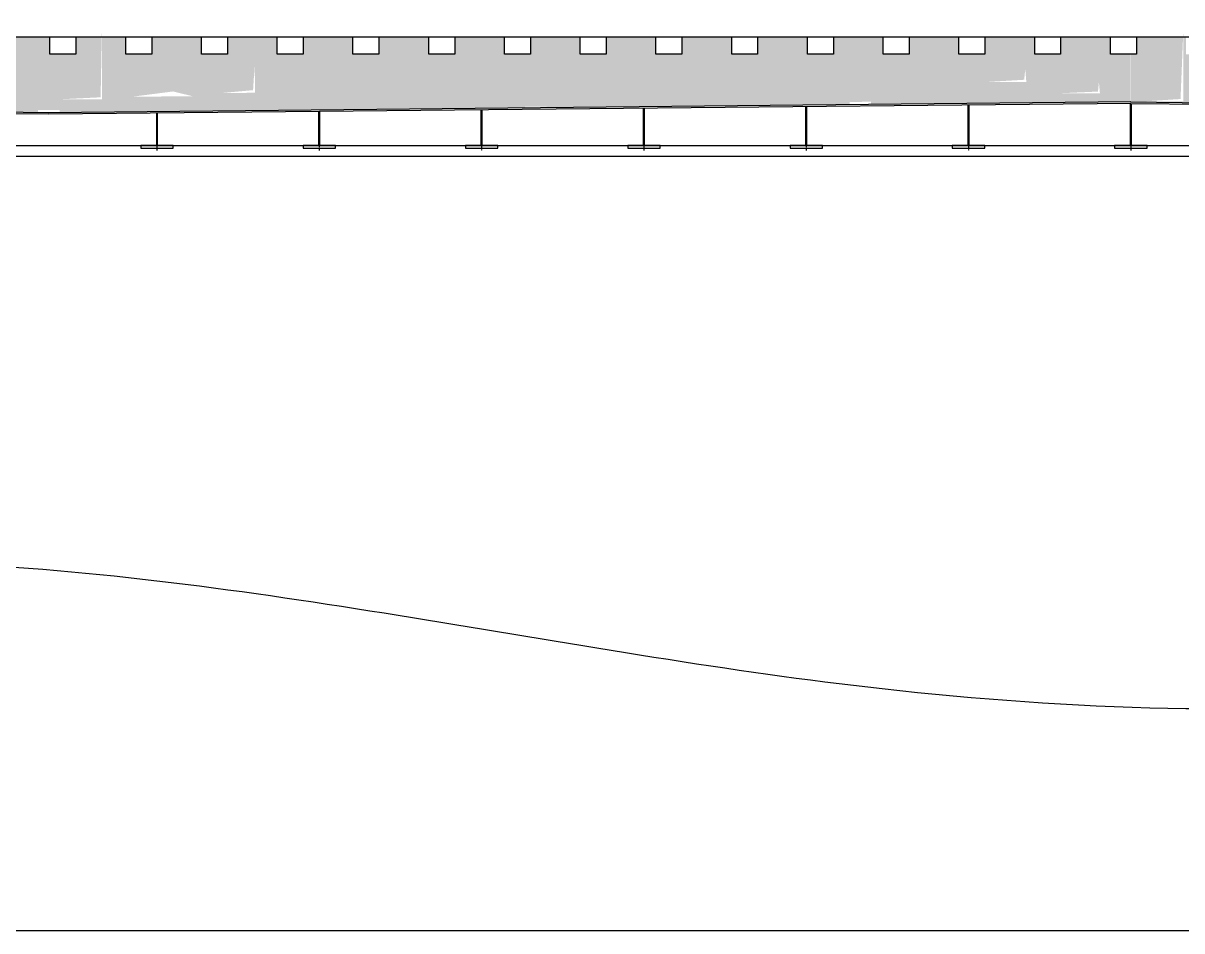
# Model space of a CAD drawing. Header units: millimetres. Extents: x 0 to 57649, y 0 to 15748.
# Drawn here: x 18816 to 29524, y 0 to 8382 of the extents above; entities that cross this region are included whole.
import ezdxf

# ---------------------------------------------------------------- set-up
doc = ezdxf.new("R2010")
doc.units = ezdxf.units.MM
doc.linetypes.add('CENTER2', pattern=[1.125, 0.75, -0.125, 0.125, -0.125])
for name, color, linetype in [('cienka', 1, 'Continuous'), ('gruba', 92, 'Continuous'), ('najciensza', 254, 'Continuous'), ('srednia', 2, 'Continuous')]:
    doc.layers.add(name, color=color, linetype=linetype)
pattern_1 = [(50, (-1910.6, -11030.93), (546.554, -47.8173), [57.15, -628.65]), (355, (-1910.6, -11030.93), (-105.73, 573.1705), [45.72, -502.922]), (100.4514, (-1865.05, -11034.9), (440.824, 525.353), [48.57, -534.271]), (46.1842, (-1910.6, -10878.53), (813.237, -126.127), [85.725, -942.975]), (96.6356, (-1842.8, -10889.04), (712.212, 742.278), [72.855, -801.407]), (351.1842, (-1910.6, -10878.5), (712.212, 742.278), [68.58, -754.379]), (21, (-1834.4, -10916.63), (454.843, -306.7956), [57.15, -628.65]), (326, (-1834.4, -10916.63), (185.406, 552.564), [45.72, -502.92]), (71.4514, (-1796.5, -10942.2), (640.249, 245.7683), [48.57, -534.27]), (37.5, (-1910.6, -11030.93), (9.2658, 253.6651), [0, -496.824, 0, -510.54, 0, -504.825]), (7.5, (-1910.6, -11030.93), (200.459, 300.5417), [0, -291.084, 0, -485.394, 0, -192.405]), (327.5, (-2080.52, -11030.93), (406.7718, -17.1862), [0, -190.5, 0, -594.36, 0, -788.67]), (317.5, (-2156.72, -11030.93), (444.3875, 76.2795), [0, -247.65, 0, -394.716, 0, -560.07])]

msp = doc.modelspace()

# ---------------------------------------------------------------- hatches: boundary and pattern name
at = {"layer": 'najciensza', "linetype": 'Continuous'}
h = msp.add_hatch(dxfattribs=at)
h.set_pattern_fill('AR-CONC', color=256, scale=3, style=0)
h.set_pattern_definition(pattern_1)
h.paths.add_polyline_path([(18482, 8095), (18364, 8095), (18364, 8255), (17904, 8255), (17904, 8095), (17664, 8095), (17664, 8255), (17204, 8255), (17204, 8095), (16964, 8095), (16964, 8255), (16504, 8255), (16504, 8095), (16264, 8095), (16264, 8255), (15804, 8255), (15804, 8095), (15564, 8095), (15564, 8255), (15104, 8255), (15104, 8095), (14864, 8095), (14864, 8255), (14404, 8255), (14404, 8095), (14164, 8095), (14164, 8255), (13704, 8255), (13704, 8095), (13553, 8095), (13553, 7610), (18482, 7561)])
h.paths.add_polyline_path([(16799, 7703), (16239, 7708), (16240, 7848)], flags=16)
h.paths.add_polyline_path([(13553, 7918), (13553, 8095), (13464, 8095), (13464, 8255), (13004, 8255), (13004, 8095), (12953, 8095), (12953, 7616), (13553, 7610)])
h.paths.add_polyline_path([(19053, 8255), (18604, 8255), (18604, 8095), (18482, 8095), (18482, 7561), (18953, 7556), (18953, 7580), (19053, 7581)])
h.paths.add_polyline_path([(29052, 8095), (28864, 8095), (28864, 8255), (28404, 8255), (28404, 8095), (28164, 8095), (28164, 8255), (27704, 8255), (27704, 8095), (27464, 8095), (27464, 8255), (27004, 8255), (27004, 8095), (26764, 8095), (26764, 8255), (26304, 8255), (26304, 8095), (26064, 8095), (26064, 8255), (25604, 8255), (25604, 8095), (25364, 8095), (25364, 8255), (24904, 8255), (24904, 8095), (24664, 8095), (24664, 8255), (24204, 8255), (24204, 8095), (23964, 8095), (23964, 8255), (23504, 8255), (23504, 8095), (23264, 8095), (23264, 8255), (22804, 8255), (22804, 8095), (22564, 8095), (22564, 8255), (22104, 8255), (22104, 8095), (21864, 8095), (21864, 8255), (21404, 8255), (21404, 8095), (21164, 8095), (21164, 8255), (20704, 8255), (20704, 8095), (20464, 8095), (20464, 8255), (20004, 8255), (20004, 8095), (19764, 8095), (19764, 8255), (19304, 8255), (19304, 8095), (19064, 8095), (19064, 8255), (19053, 8255), (19053, 7581), (19153, 7582), (19153, 7556), (23453, 7599), (23453, 7611), (23653, 7613), (23653, 7601), (26453, 7629), (26453, 7655), (26653, 7657), (26653, 7631), (29052, 7655)])
h.paths.add_polyline_path([(19822, 7703), (20201, 7752), (20382, 7708)], flags=16)
h.paths.add_polyline_path([(13733, 7704), (13733, 8343), (13748, 7716), (14108, 7704)])
h.paths.add_polyline_path([(15662, 7740), (15976, 7737), (15979, 8000), (15965, 7753)], flags=16)
h.paths.add_polyline_path([(27712, 7839), (28067, 7860), (28077, 7959), (28087, 7839)], flags=16)
h.paths.add_polyline_path([(28392, 7735), (28749, 7751), (28758, 7839), (28767, 7735)], flags=16)
h.paths.add_polyline_path([(19169, 7680), (19532, 7698), (19544, 8320), (19544, 7680)])
h.paths.add_polyline_path([(20645, 7737), (20959, 7740), (20956, 8003), (20941, 7764)], flags=16)
h = msp.add_hatch(dxfattribs=at)
h.set_pattern_fill('AR-CONC', color=256, scale=3, style=0)
h.set_pattern_definition(pattern_1)
h.paths.add_polyline_path([(39053, 8255), (38904, 8255), (38904, 8095), (38664, 8095), (38664, 8255), (38204, 8255), (38204, 8095), (37964, 8095), (37964, 8255), (37504, 8255), (37504, 8095), (37264, 8095), (37264, 8255), (36804, 8255), (36804, 8095), (36564, 8095), (36564, 8255), (36104, 8255), (36104, 8095), (35864, 8095), (35864, 8255), (35404, 8255), (35404, 8095), (35164, 8095), (35164, 8255), (34704, 8255), (34704, 8095), (34464, 8095), (34464, 8255), (34004, 8255), (34004, 8095), (33764, 8095), (33764, 8255), (33304, 8255), (33304, 8095), (33064, 8095), (33064, 8255), (32604, 8255), (32604, 8095), (32364, 8095), (32364, 8255), (31904, 8255), (31904, 8095), (31664, 8095), (31664, 8255), (31204, 8255), (31204, 8095), (30964, 8095), (30964, 8255), (30504, 8255), (30504, 8095), (30264, 8095), (30264, 8255), (29804, 8255), (29804, 8095), (29564, 8095), (29564, 8255), (29104, 8255), (29104, 8095), (29053, 8095), (29053, 7655), (31453, 7631), (31453, 7657), (31653, 7655), (31653, 7629), (34453, 7601), (34453, 7613), (34653, 7611), (34653, 7599), (38953, 7556), (38953, 7582), (39053, 7581)])
h.paths.add_polyline_path([(37225, 7713), (37226, 7853), (37785, 7708)], flags=16)
h.paths.add_polyline_path([(44553, 8255), (44504, 8255), (44504, 8095), (44264, 8095), (44264, 8255), (43804, 8255), (43804, 8095), (43564, 8095), (43564, 8255), (43104, 8255), (43104, 8095), (42864, 8095), (42864, 8255), (42404, 8255), (42404, 8095), (42164, 8095), (42164, 8255), (41704, 8255), (41704, 8095), (41464, 8095), (41464, 8255), (41004, 8255), (41004, 8095), (40764, 8095), (40764, 8255), (40304, 8255), (40304, 8095), (40064, 8095), (40064, 8255), (39604, 8255), (39604, 8095), (39364, 8095), (39364, 8255), (39053, 8255), (39053, 7581), (39153, 7580), (39153, 7556), (44553, 7610), (44553, 7918)])
h.paths.add_polyline_path([(41004, 7708), (41300, 7741), (41564, 7713)], flags=16)
h.paths.add_polyline_path([(45153, 8095), (44964, 8095), (44964, 8255), (44553, 8255), (44553, 7610), (45153, 7616)])
h.paths.add_polyline_path([(29162, 7660), (29512, 7682), (29537, 8299), (29537, 7660)])
h.paths.add_polyline_path([(29640, 8035), (29990, 8060), (30006, 8121), (30015, 8035)], flags=16)
h.paths.add_polyline_path([(29861, 7665), (29666, 7761), (30041, 7761), (29941, 7663)], flags=16)
h.paths.add_polyline_path([(36931, 7969), (36962, 7742), (36965, 8005), (36651, 8008)], flags=16)
h.paths.add_polyline_path([(41827, 7742), (42141, 7745), (42138, 8008), (42105, 7777)], flags=16)

# ---------------------------------------------------------------- linework, layer by layer
at = {"layer": 'cienka', "linetype": 'Continuous'}
for points in [[(19304, 8095), (19064, 8095), (19064, 8255), (19304, 8255)], [(20004, 8095), (19764, 8095), (19764, 8255), (20004, 8255)], [(20704, 8095), (20464, 8095), (20464, 8255), (20704, 8255)], [(21404, 8095), (21164, 8095), (21164, 8255), (21404, 8255)], [(22104, 8095), (21864, 8095), (21864, 8255), (22104, 8255)], [(22804, 8095), (22564, 8095), (22564, 8255), (22804, 8255)], [(23504, 8095), (23264, 8095), (23264, 8255), (23504, 8255)], [(24204, 8095), (23964, 8095), (23964, 8255), (24204, 8255)], [(24904, 8095), (24664, 8095), (24664, 8255), (24904, 8255)], [(25604, 8095), (25364, 8095), (25364, 8255), (25604, 8255)], [(26304, 8095), (26064, 8095), (26064, 8255), (26304, 8255)], [(27004, 8095), (26764, 8095), (26764, 8255), (27004, 8255)], [(27704, 8095), (27464, 8095), (27464, 8255), (27704, 8255)], [(28404, 8095), (28164, 8095), (28164, 8255), (28404, 8255)], [(29104, 8095), (28864, 8095), (28864, 8255), (29104, 8255)]]:
    msp.add_lwpolyline(points, close=True, dxfattribs=at)
at = {"layer": 'Defpoints'}
msp.add_lwpolyline([(0, 15748), (57649, 15748), (57649, 0), (0, 0)], close=True, dxfattribs=at)
at = {"layer": 'gruba', "linetype": 'Continuous'}
for p, q in [((19053, 7555), (12953, 7616)), ((29053, 7655), (19053, 7555)), ((29054, 7641), (19053, 7541)), ((29053, 7655), (39053, 7555)), ((29053, 7641), (39053, 7541)), ((19053, 7541), (12953, 7602)), ((12953, 7253), (45153, 7253)), ((17553, 7153), (40553, 7153))]:
    msp.add_line(p, q, dxfattribs=at)
at = {"layer": 'gruba', "linetype": 'CENTER2'}
for p, q in [((26053, 7606), (26053, 7208)), ((27553, 7621), (27553, 7208)), ((29053, 7636), (29053, 7208)), ((20053, 7546), (20053, 7208)), ((21553, 7561), (21553, 7208)), ((23053, 7576), (23053, 7208)), ((24553, 7591), (24553, 7208))]:
    msp.add_line(p, q, dxfattribs=at)
at = {"layer": 'gruba', "linetype": 'Continuous'}
for points in [[(26047, 7611), (26047, 7253), (25903, 7253), (25903, 7228), (26203, 7228), (26203, 7253), (26059, 7253), (26059, 7611)], [(27547, 7626), (27547, 7253), (27403, 7253), (27403, 7228), (27703, 7228), (27703, 7253), (27559, 7253), (27559, 7626)], [(29047, 7641), (29047, 7253), (28903, 7253), (28903, 7228), (29203, 7228), (29203, 7253), (29059, 7253), (29059, 7641)], [(20047, 7551), (20047, 7253), (19903, 7253), (19903, 7228), (20203, 7228), (20203, 7253), (20059, 7253), (20059, 7551)], [(21547, 7566), (21547, 7253), (21403, 7253), (21403, 7228), (21703, 7228), (21703, 7253), (21559, 7253), (21559, 7566)], [(23047, 7581), (23047, 7253), (22903, 7253), (22903, 7228), (23203, 7228), (23203, 7253), (23059, 7253), (23059, 7581)], [(24547, 7596), (24547, 7253), (24403, 7253), (24403, 7228), (24703, 7228), (24703, 7253), (24559, 7253), (24559, 7596)]]:
    msp.add_lwpolyline(points, dxfattribs=at)
at = {"layer": 'srednia', "linetype": 'Continuous'}
msp.add_line((5174, 8255), (55506, 8255), dxfattribs=at)
msp.add_open_spline([(14603, 3385), (15851, 3418), (19936, 3529), (25657, 2132), (33131, 1892), (38614, 3523), (42475, 3414), (43502, 3385)], degree=3, knots=[0, 0, 0, 0, 3735.53047, 12227.622849, 17508.931143, 25996.387354, 29067.896012, 29067.896012, 29067.896012, 29067.896012], dxfattribs=at)

doc.saveas('drawing.dxf')
